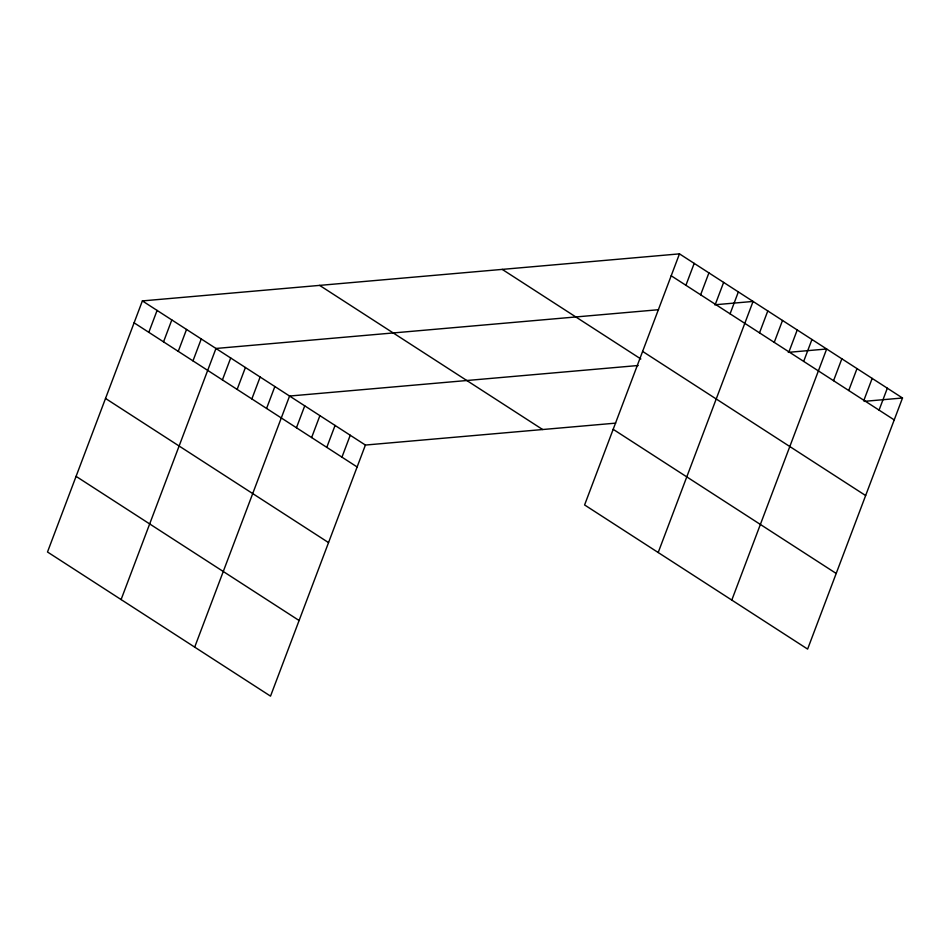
<?xml version="1.0" encoding="UTF-8"?>
<svg xmlns="http://www.w3.org/2000/svg" width="950" height="950" viewBox="0 0 950 950"><rect width="100%" height="100%" fill="white"/><g stroke="black" fill="none" stroke-linecap="round" stroke-linejoin="round"><path stroke-width="1.43" d="M679.476 253.864L584.594 504.949L807.619 649.087L902.5 398.003L679.476 253.864L142.381 300.913L47.5 551.997L270.524 696.136L365.406 445.051L615.695 423.13M148.817 332.334L157.094 310.424M163.542 341.846L171.819 319.936M178.256 351.358L186.533 329.448M192.981 360.869L201.257 338.96M121.101 599.557L215.971 348.472L658.54 309.712M222.419 379.905L230.696 357.984M237.132 389.417L245.409 367.508M251.857 398.929L260.134 377.019M266.57 408.441L274.859 386.531M194.691 647.128L289.572 396.043L638.186 365.501M296.459 427.749L304.736 405.84M311.624 437.558L319.901 415.649M326.788 447.355L335.065 425.446M341.952 457.152L350.241 435.242M685.912 285.285L694.201 263.376M700.637 294.797L708.914 272.887M715.35 304.309L723.639 282.399M730.075 313.832L738.352 291.911M658.196 552.52L753.077 301.435L714.673 304.796M759.513 332.856L767.79 310.947M774.238 342.368L782.515 320.459M788.951 351.88L797.228 329.971M803.676 361.392L811.953 339.483M731.797 600.079L826.666 348.994L788.274 352.355M833.554 380.713L841.842 358.803M848.73 390.509L857.007 368.6M863.894 400.306L872.171 378.397M879.059 410.115L887.336 388.206M864.096 401.363L902.5 398.003M671.199 275.773L894.223 419.912M642.616 351.405L865.64 495.544M502.229 269.384L640.846 358.969M613.178 429.317L836.202 573.456M319.616 285.38L542.64 429.519M142.381 300.913L365.406 445.051M134.104 322.822L357.117 466.961M105.521 398.454L328.546 542.592M76.083 476.366L299.096 620.504"/></g></svg>
